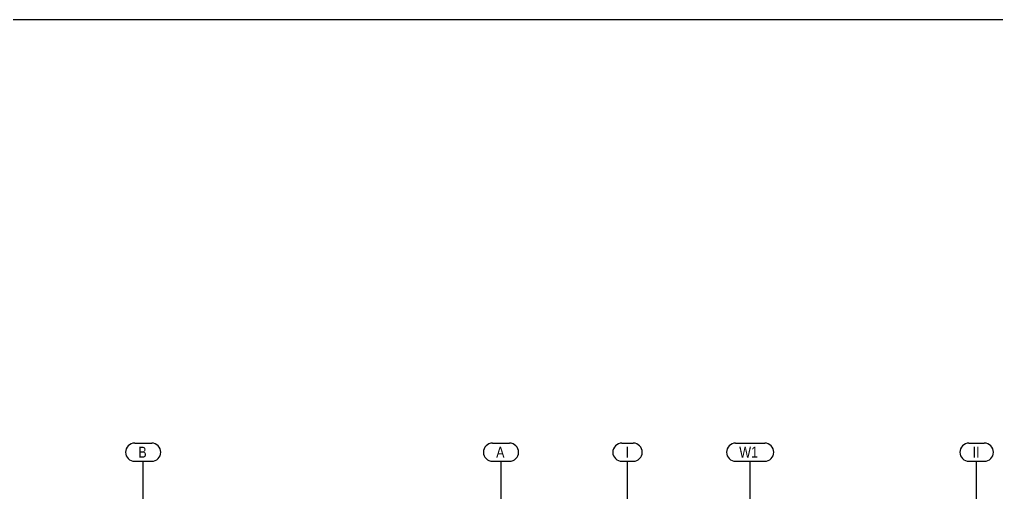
# Model space of a CAD drawing. Header units: millimetres. Extents: x 2368 to 8313, y 7493 to 11698.
# Drawn here: x 5815.9 to 6263.7, y 11481.5 to 11698.2 of the extents above; entities that cross this region are included whole.
import ezdxf

# ---------------------------------------------------------------- set-up
doc = ezdxf.new("R2010")
doc.units = ezdxf.units.MM
doc.linetypes.add('CENTER', pattern=[50.8, 31.75, -6.35, 6.35, -6.35])
doc.linetypes.add('XKITLINE00', pattern=[0])
doc.styles.add('ARIAL_NARROW', font='ARIALN.TTF')

msp = doc.modelspace()

# ---------------------------------------------------------------- linework, layer by layer
at = {"color": 3, "linetype": 'XKITLINE00'}
for p, q in [((5868.6974, 11504.0683), (5876.479, 11504.0683)), ((6032.6974, 11504.0683), (6040.479, 11504.0683)), ((6091.995, 11504.0683), (6097.1813, 11504.0683)), ((6144.1203, 11504.0683), (6157.4561, 11504.0683)), ((6251.0685, 11504.0683), (6258.1079, 11504.0683)), ((5868.6974, 11495.735), (5876.479, 11495.735)), ((6032.6974, 11495.735), (6040.479, 11495.735)), ((6091.995, 11495.735), (6097.1813, 11495.735)), ((6144.1203, 11495.735), (6157.4561, 11495.735)), ((6251.0685, 11495.735), (6258.1079, 11495.735))]:
    msp.add_line(p, q, dxfattribs=at)
at = {"color": 6, "linetype": 'CENTER'}
for p, q in [((5872.5882, 10907.5139), (5872.5882, 11495.735)), ((6036.5882, 10907.5139), (6036.5882, 11495.735)), ((6094.5882, 10907.5139), (6094.5882, 11495.735)), ((6150.7882, 10907.5139), (6150.7882, 11495.735)), ((6254.5882, 10907.5139), (6254.5882, 11495.735))]:
    msp.add_line(p, q, dxfattribs=at)
at = {"color": 7, "linetype": 'XKITLINE00'}
msp.add_lwpolyline([(8312.98, 11698.1898), (8312.98, 7493.1898), (2367.98, 7493.1898), (2367.98, 11698.1898), (8312.98, 11698.1898)], dxfattribs=at)
at = {"color": 3, "linetype": 'XKITLINE00'}
for centre, start, end in [((5868.6974, 11499.9017), 90, 270), ((5876.479, 11499.9017), 270, 90), ((6032.6974, 11499.9017), 90, 270), ((6040.479, 11499.9017), 270, 90), ((6091.995, 11499.9017), 90, 270), ((6097.1813, 11499.9017), 270, 90), ((6144.1203, 11499.9017), 90, 270), ((6157.4561, 11499.9017), 270, 90), ((6251.0685, 11499.9017), 90, 270), ((6258.1079, 11499.9017), 270, 90)]:
    msp.add_arc(centre, 4.1667, start, end, dxfattribs=at)

# ---------------------------------------------------------------- texts
at = {"color": 2, "linetype": 'XKITLINE00', "style": 'ARIAL_NARROW'}
for s, p in [('B', (5870.364, 11497.4017)), ('A', (6034.364, 11497.4017)), ('I', (6093.6617, 11497.4017)), ('W1', (6145.787, 11497.4017)), ('II', (6252.7351, 11497.4017))]:
    msp.add_text(s, height=5, dxfattribs=at).set_placement(p)

doc.saveas('drawing.dxf')
